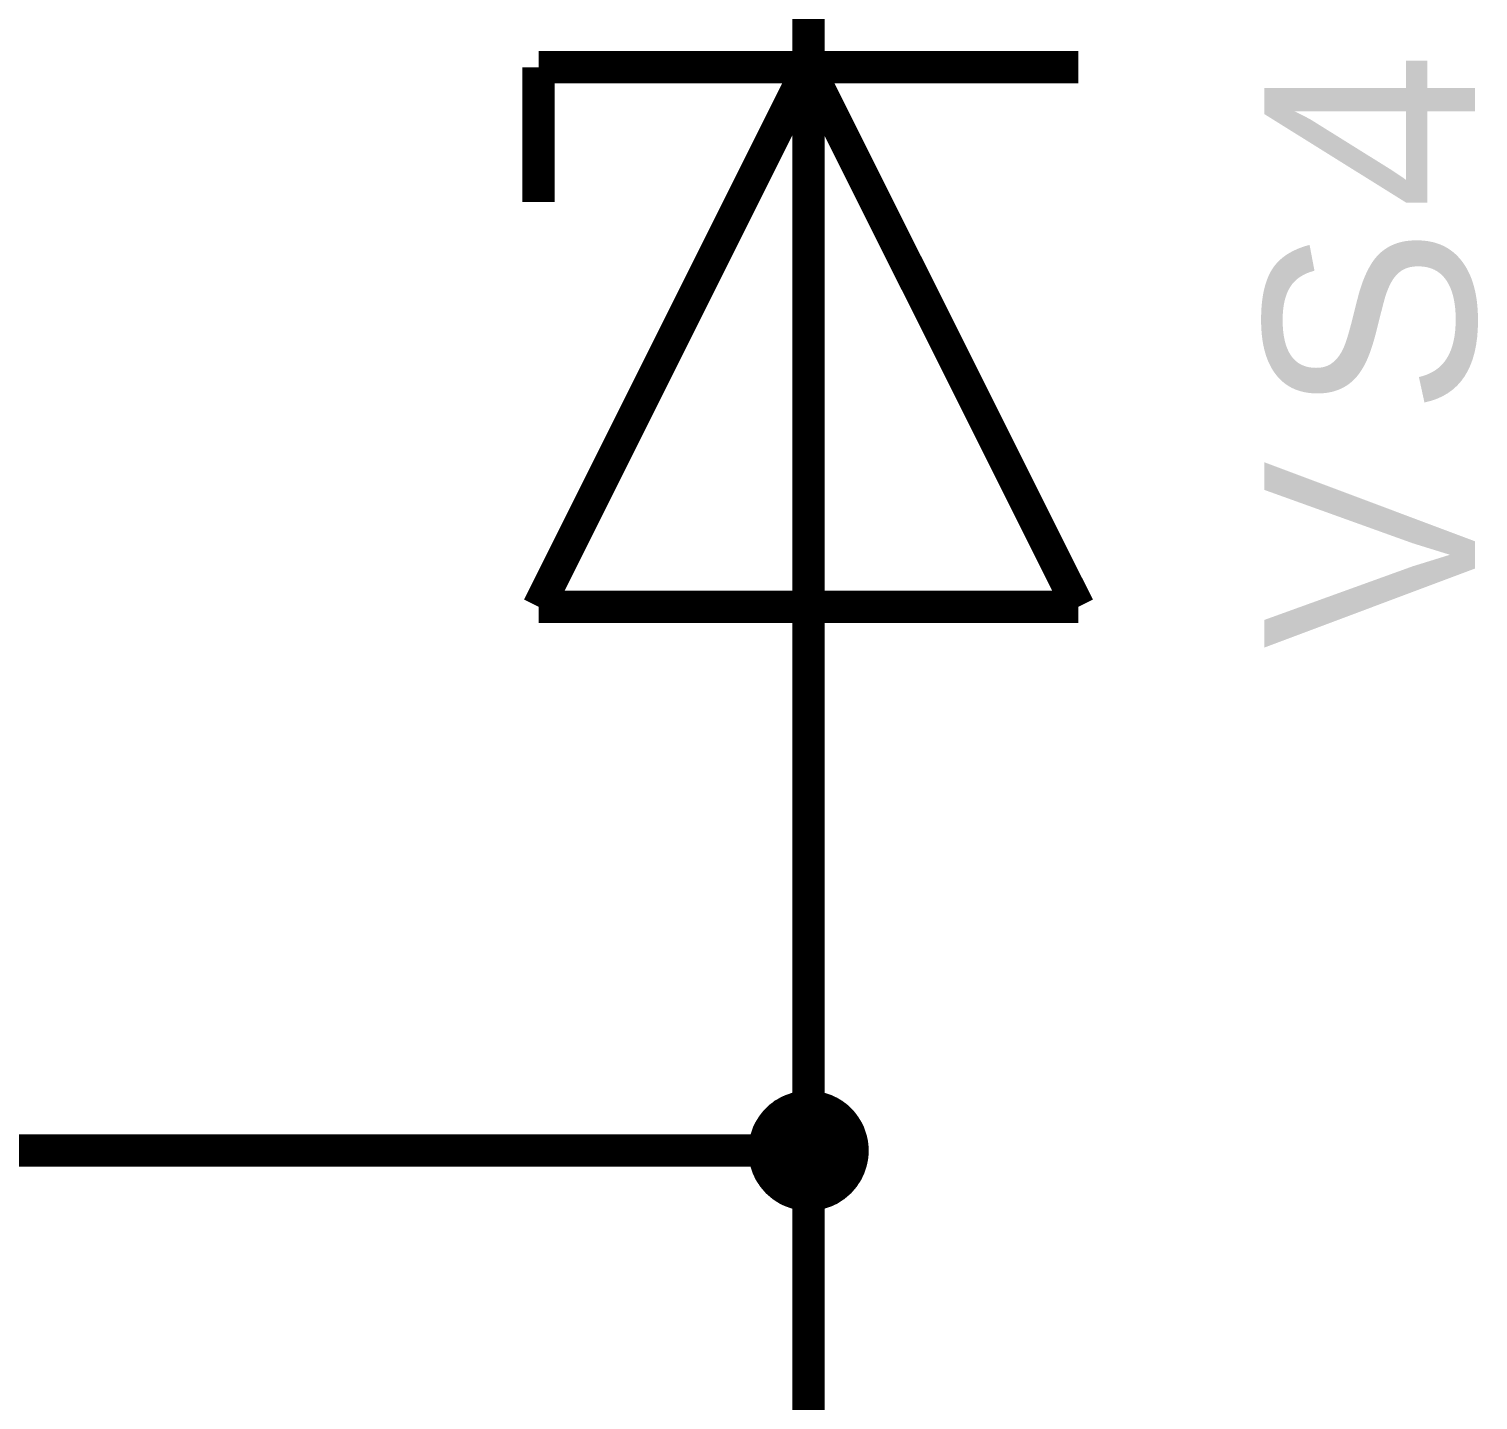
# Model space of a CAD drawing. Header units: millimetres. Extents: x 0 to 20.9, y 0 to 9.5.
# Drawn here: x 2.116 to 2.644, y 6.915 to 7.415 of the extents above; entities that cross this region are included whole.
import ezdxf

# ---------------------------------------------------------------- set-up
doc = ezdxf.new("R2010")
doc.units = ezdxf.units.MM
doc.header["$MEASUREMENT"] = 0
doc.layers.add('Sheet', color=255, linetype='Continuous')

msp = doc.modelspace()

# ---------------------------------------------------------------- linework, layer by layer
at = {"layer": 'Sheet'}
for points, const_width in [([(2.40005, 7.40151), (2.40005, 7.49998)], 0.0118), ([(2.49852, 7.40151), (2.30168, 7.40151)], 0.0118), ([(2.30168, 7.20467), (2.40005, 7.40151)], 0.0118), ([(2.30168, 7.40151), (2.30168, 7.35233)], 0.0118), ([(2.40005, 7.20467), (2.40005, 7.40151)], 0.0118), ([(2.40005, 7.40151), (2.49852, 7.20467)], 0.0118), ([(2.49852, 7.20467), (2.30168, 7.20467)], 0.0118), ([(2.40005, 7.20467), (2.40005, 7.1062)], 0.0118), ([(2.40005, 7.00627), (2.40005, 7.1062)], 0.0118), ([(2.3801, 7.00627), (2.3801, 7.00732), (2.38021, 7.00836), (2.38031, 7.0093), (2.38052, 7.01034), (2.38073, 7.01128), (2.38104, 7.01222), (2.38136, 7.01316), (2.38167, 7.0141), (2.38209, 7.01494), (2.38251, 7.01577), (2.38303, 7.01661), (2.38355, 7.01744), (2.38407, 7.01818), (2.3847, 7.01901), (2.38533, 7.01974), (2.38595, 7.02037), (2.38668, 7.0211), (2.38741, 7.02173), (2.38814, 7.02225), (2.38888, 7.02287), (2.38971, 7.02329), (2.39055, 7.02381), (2.39138, 7.02423), (2.39232, 7.02465), (2.39326, 7.02496), (2.3941, 7.02528), (2.39504, 7.02559), (2.39608, 7.0258), (2.39702, 7.02601), (2.39807, 7.02611), (2.399, 7.02622), (2.40005, 7.02622)], 0.0039), ([(2.3801, 7.00627), (2.3801, 7.00732), (2.38021, 7.00836), (2.38031, 7.0093), (2.38052, 7.01034), (2.38073, 7.01128), (2.38104, 7.01222), (2.38136, 7.01316), (2.38167, 7.0141), (2.38209, 7.01494), (2.38251, 7.01577), (2.38303, 7.01661), (2.38355, 7.01744), (2.38407, 7.01818), (2.3847, 7.01901), (2.38533, 7.01974), (2.38595, 7.02037), (2.38668, 7.0211), (2.38741, 7.02173), (2.38814, 7.02225), (2.38888, 7.02287), (2.38971, 7.02329), (2.39055, 7.02381), (2.39138, 7.02423), (2.39232, 7.02465), (2.39326, 7.02496), (2.3941, 7.02528), (2.39504, 7.02559), (2.39608, 7.0258), (2.39702, 7.02601), (2.39807, 7.02611), (2.399, 7.02622), (2.40005, 7.02622)], 0.0039), ([(2.3801, 7.00627), (2.3801, 7.00732), (2.38021, 7.00836), (2.38031, 7.0093), (2.38052, 7.01034), (2.38073, 7.01128), (2.38104, 7.01222), (2.38136, 7.01316), (2.38167, 7.0141), (2.38209, 7.01494), (2.38251, 7.01577), (2.38303, 7.01661), (2.38355, 7.01744), (2.38407, 7.01818), (2.3847, 7.01901), (2.38533, 7.01974), (2.38595, 7.02037), (2.38668, 7.0211), (2.38741, 7.02173), (2.38814, 7.02225), (2.38888, 7.02287), (2.38971, 7.02329), (2.39055, 7.02381), (2.39138, 7.02423), (2.39232, 7.02465), (2.39326, 7.02496), (2.3941, 7.02528), (2.39504, 7.02559), (2.39608, 7.0258), (2.39702, 7.02601), (2.39807, 7.02611), (2.399, 7.02622), (2.40005, 7.02622)], 0.0039), ([(2.3801, 7.00627), (2.3801, 7.00732), (2.38021, 7.00836), (2.38031, 7.0093), (2.38052, 7.01034), (2.38073, 7.01128), (2.38104, 7.01222), (2.38136, 7.01316), (2.38167, 7.0141), (2.38209, 7.01494), (2.38251, 7.01577), (2.38303, 7.01661), (2.38355, 7.01744), (2.38407, 7.01818), (2.3847, 7.01901), (2.38533, 7.01974), (2.38595, 7.02037), (2.38668, 7.0211), (2.38741, 7.02173), (2.38814, 7.02225), (2.38888, 7.02287), (2.38971, 7.02329), (2.39055, 7.02381), (2.39138, 7.02423), (2.39232, 7.02465), (2.39326, 7.02496), (2.3941, 7.02528), (2.39504, 7.02559), (2.39608, 7.0258), (2.39702, 7.02601), (2.39807, 7.02611), (2.399, 7.02622), (2.40005, 7.02622)], 0.0039), ([(2.3801, 7.00627), (2.3801, 7.00732), (2.38021, 7.00836), (2.38031, 7.0093), (2.38052, 7.01034), (2.38073, 7.01128), (2.38104, 7.01222), (2.38136, 7.01316), (2.38167, 7.0141), (2.38209, 7.01494), (2.38251, 7.01577), (2.38303, 7.01661), (2.38355, 7.01744), (2.38407, 7.01818), (2.3847, 7.01901), (2.38533, 7.01974), (2.38595, 7.02037), (2.38668, 7.0211), (2.38741, 7.02173), (2.38814, 7.02225), (2.38888, 7.02287), (2.38971, 7.02329), (2.39055, 7.02381), (2.39138, 7.02423), (2.39232, 7.02465), (2.39326, 7.02496), (2.3941, 7.02528), (2.39504, 7.02559), (2.39608, 7.0258), (2.39702, 7.02601), (2.39807, 7.02611), (2.399, 7.02622), (2.40005, 7.02622)], 0.0039), ([(2.3801, 7.00627), (2.3801, 7.00732), (2.38021, 7.00836), (2.38031, 7.0093), (2.38052, 7.01034), (2.38073, 7.01128), (2.38104, 7.01222), (2.38136, 7.01316), (2.38167, 7.0141), (2.38209, 7.01494), (2.38251, 7.01577), (2.38303, 7.01661), (2.38355, 7.01744), (2.38407, 7.01818), (2.3847, 7.01901), (2.38533, 7.01974), (2.38595, 7.02037), (2.38668, 7.0211), (2.38741, 7.02173), (2.38814, 7.02225), (2.38888, 7.02287), (2.38971, 7.02329), (2.39055, 7.02381), (2.39138, 7.02423), (2.39232, 7.02465), (2.39326, 7.02496), (2.3941, 7.02528), (2.39504, 7.02559), (2.39608, 7.0258), (2.39702, 7.02601), (2.39807, 7.02611), (2.399, 7.02622), (2.40005, 7.02622)], 0.0039), ([(2.3801, 7.00627), (2.3801, 7.00732), (2.38021, 7.00836), (2.38031, 7.0093), (2.38052, 7.01034), (2.38073, 7.01128), (2.38104, 7.01222), (2.38136, 7.01316), (2.38167, 7.0141), (2.38209, 7.01494), (2.38251, 7.01577), (2.38303, 7.01661), (2.38355, 7.01744), (2.38407, 7.01818), (2.3847, 7.01901), (2.38533, 7.01974), (2.38595, 7.02037), (2.38668, 7.0211), (2.38741, 7.02173), (2.38814, 7.02225), (2.38888, 7.02287), (2.38971, 7.02329), (2.39055, 7.02381), (2.39138, 7.02423), (2.39232, 7.02465), (2.39326, 7.02496), (2.3941, 7.02528), (2.39504, 7.02559), (2.39608, 7.0258), (2.39702, 7.02601), (2.39807, 7.02611), (2.399, 7.02622), (2.40005, 7.02622)], 0.0039), ([(2.3801, 7.00627), (2.3801, 7.00732), (2.38021, 7.00836), (2.38031, 7.0093), (2.38052, 7.01034), (2.38073, 7.01128), (2.38104, 7.01222), (2.38136, 7.01316), (2.38167, 7.0141), (2.38209, 7.01494), (2.38251, 7.01577), (2.38303, 7.01661), (2.38355, 7.01744), (2.38407, 7.01818), (2.3847, 7.01901), (2.38533, 7.01974), (2.38595, 7.02037), (2.38668, 7.0211), (2.38741, 7.02173), (2.38814, 7.02225), (2.38888, 7.02287), (2.38971, 7.02329), (2.39055, 7.02381), (2.39138, 7.02423), (2.39232, 7.02465), (2.39326, 7.02496), (2.3941, 7.02528), (2.39504, 7.02559), (2.39608, 7.0258), (2.39702, 7.02601), (2.39807, 7.02611), (2.399, 7.02622), (2.40005, 7.02622)], 0.0039), ([(2.40005, 7.02622), (2.40005, 7.02622)], 0.0039), ([(2.40005, 7.02622), (2.40109, 7.02622), (2.40214, 7.02611), (2.40308, 7.02601), (2.40412, 7.0258), (2.40506, 7.02559), (2.406, 7.02528), (2.40694, 7.02496), (2.40788, 7.02465), (2.40872, 7.02423), (2.40966, 7.02381), (2.41049, 7.02329), (2.41122, 7.02287), (2.41206, 7.02225), (2.41279, 7.02173), (2.41352, 7.0211), (2.41425, 7.02037), (2.41488, 7.01974), (2.4155, 7.01901), (2.41613, 7.01818), (2.41665, 7.01744), (2.41717, 7.01661), (2.4177, 7.01577), (2.41811, 7.01494), (2.41853, 7.0141), (2.41885, 7.01316), (2.41916, 7.01222), (2.41947, 7.01128), (2.41968, 7.01034), (2.41989, 7.0093), (2.41999, 7.00836), (2.4201, 7.00732), (2.4201, 7.00627)], 0.0039), ([(2.40005, 7.02622), (2.40005, 7.02622)], 0.0039), ([(2.40005, 7.02622), (2.40109, 7.02622), (2.40214, 7.02611), (2.40308, 7.02601), (2.40412, 7.0258), (2.40506, 7.02559), (2.406, 7.02528), (2.40694, 7.02496), (2.40788, 7.02465), (2.40872, 7.02423), (2.40966, 7.02381), (2.41049, 7.02329), (2.41122, 7.02287), (2.41206, 7.02225), (2.41279, 7.02173), (2.41352, 7.0211), (2.41425, 7.02037), (2.41488, 7.01974), (2.4155, 7.01901), (2.41613, 7.01818), (2.41665, 7.01744), (2.41717, 7.01661), (2.4177, 7.01577), (2.41811, 7.01494), (2.41853, 7.0141), (2.41885, 7.01316), (2.41916, 7.01222), (2.41947, 7.01128), (2.41968, 7.01034), (2.41989, 7.0093), (2.41999, 7.00836), (2.4201, 7.00732), (2.4201, 7.00627)], 0.0039), ([(2.40005, 7.02622), (2.40005, 7.02622)], 0.0039), ([(2.40005, 7.02622), (2.40109, 7.02622), (2.40214, 7.02611), (2.40308, 7.02601), (2.40412, 7.0258), (2.40506, 7.02559), (2.406, 7.02528), (2.40694, 7.02496), (2.40788, 7.02465), (2.40872, 7.02423), (2.40966, 7.02381), (2.41049, 7.02329), (2.41122, 7.02287), (2.41206, 7.02225), (2.41279, 7.02173), (2.41352, 7.0211), (2.41425, 7.02037), (2.41488, 7.01974), (2.4155, 7.01901), (2.41613, 7.01818), (2.41665, 7.01744), (2.41717, 7.01661), (2.4177, 7.01577), (2.41811, 7.01494), (2.41853, 7.0141), (2.41885, 7.01316), (2.41916, 7.01222), (2.41947, 7.01128), (2.41968, 7.01034), (2.41989, 7.0093), (2.41999, 7.00836), (2.4201, 7.00732), (2.4201, 7.00627)], 0.0039), ([(2.40005, 7.02622), (2.40005, 7.02622)], 0.0039), ([(2.40005, 7.02622), (2.40109, 7.02622), (2.40214, 7.02611), (2.40308, 7.02601), (2.40412, 7.0258), (2.40506, 7.02559), (2.406, 7.02528), (2.40694, 7.02496), (2.40788, 7.02465), (2.40872, 7.02423), (2.40966, 7.02381), (2.41049, 7.02329), (2.41122, 7.02287), (2.41206, 7.02225), (2.41279, 7.02173), (2.41352, 7.0211), (2.41425, 7.02037), (2.41488, 7.01974), (2.4155, 7.01901), (2.41613, 7.01818), (2.41665, 7.01744), (2.41717, 7.01661), (2.4177, 7.01577), (2.41811, 7.01494), (2.41853, 7.0141), (2.41885, 7.01316), (2.41916, 7.01222), (2.41947, 7.01128), (2.41968, 7.01034), (2.41989, 7.0093), (2.41999, 7.00836), (2.4201, 7.00732), (2.4201, 7.00627)], 0.0039), ([(2.40005, 7.02622), (2.40005, 7.02622)], 0.0039), ([(2.40005, 7.02622), (2.40109, 7.02622), (2.40214, 7.02611), (2.40308, 7.02601), (2.40412, 7.0258), (2.40506, 7.02559), (2.406, 7.02528), (2.40694, 7.02496), (2.40788, 7.02465), (2.40872, 7.02423), (2.40966, 7.02381), (2.41049, 7.02329), (2.41122, 7.02287), (2.41206, 7.02225), (2.41279, 7.02173), (2.41352, 7.0211), (2.41425, 7.02037), (2.41488, 7.01974), (2.4155, 7.01901), (2.41613, 7.01818), (2.41665, 7.01744), (2.41717, 7.01661), (2.4177, 7.01577), (2.41811, 7.01494), (2.41853, 7.0141), (2.41885, 7.01316), (2.41916, 7.01222), (2.41947, 7.01128), (2.41968, 7.01034), (2.41989, 7.0093), (2.41999, 7.00836), (2.4201, 7.00732), (2.4201, 7.00627)], 0.0039), ([(2.40005, 7.02622), (2.40005, 7.02622)], 0.0039), ([(2.40005, 7.02622), (2.40109, 7.02622), (2.40214, 7.02611), (2.40308, 7.02601), (2.40412, 7.0258), (2.40506, 7.02559), (2.406, 7.02528), (2.40694, 7.02496), (2.40788, 7.02465), (2.40872, 7.02423), (2.40966, 7.02381), (2.41049, 7.02329), (2.41122, 7.02287), (2.41206, 7.02225), (2.41279, 7.02173), (2.41352, 7.0211), (2.41425, 7.02037), (2.41488, 7.01974), (2.4155, 7.01901), (2.41613, 7.01818), (2.41665, 7.01744), (2.41717, 7.01661), (2.4177, 7.01577), (2.41811, 7.01494), (2.41853, 7.0141), (2.41885, 7.01316), (2.41916, 7.01222), (2.41947, 7.01128), (2.41968, 7.01034), (2.41989, 7.0093), (2.41999, 7.00836), (2.4201, 7.00732), (2.4201, 7.00627)], 0.0039), ([(2.40005, 7.02622), (2.40005, 7.02622)], 0.0039), ([(2.40005, 7.02622), (2.40109, 7.02622), (2.40214, 7.02611), (2.40308, 7.02601), (2.40412, 7.0258), (2.40506, 7.02559), (2.406, 7.02528), (2.40694, 7.02496), (2.40788, 7.02465), (2.40872, 7.02423), (2.40966, 7.02381), (2.41049, 7.02329), (2.41122, 7.02287), (2.41206, 7.02225), (2.41279, 7.02173), (2.41352, 7.0211), (2.41425, 7.02037), (2.41488, 7.01974), (2.4155, 7.01901), (2.41613, 7.01818), (2.41665, 7.01744), (2.41717, 7.01661), (2.4177, 7.01577), (2.41811, 7.01494), (2.41853, 7.0141), (2.41885, 7.01316), (2.41916, 7.01222), (2.41947, 7.01128), (2.41968, 7.01034), (2.41989, 7.0093), (2.41999, 7.00836), (2.4201, 7.00732), (2.4201, 7.00627)], 0.0039), ([(2.40005, 7.02622), (2.40005, 7.02622)], 0.0039), ([(2.40005, 7.02622), (2.40109, 7.02622), (2.40214, 7.02611), (2.40308, 7.02601), (2.40412, 7.0258), (2.40506, 7.02559), (2.406, 7.02528), (2.40694, 7.02496), (2.40788, 7.02465), (2.40872, 7.02423), (2.40966, 7.02381), (2.41049, 7.02329), (2.41122, 7.02287), (2.41206, 7.02225), (2.41279, 7.02173), (2.41352, 7.0211), (2.41425, 7.02037), (2.41488, 7.01974), (2.4155, 7.01901), (2.41613, 7.01818), (2.41665, 7.01744), (2.41717, 7.01661), (2.4177, 7.01577), (2.41811, 7.01494), (2.41853, 7.0141), (2.41885, 7.01316), (2.41916, 7.01222), (2.41947, 7.01128), (2.41968, 7.01034), (2.41989, 7.0093), (2.41999, 7.00836), (2.4201, 7.00732), (2.4201, 7.00627)], 0.0039), ([(2.40005, 6.89997), (2.40005, 7.00627), (2.00011, 7.00627), (2.00011, 6.89997)], 0.0118), ([(2.40005, 6.98622), (2.399, 6.98622), (2.39807, 6.98633), (2.39702, 6.98643), (2.39608, 6.98664), (2.39504, 6.98685), (2.3941, 6.98716), (2.39326, 6.98747), (2.39232, 6.98779), (2.39138, 6.98821), (2.39055, 6.98862), (2.38971, 6.98915), (2.38888, 6.98967), (2.38814, 6.99019), (2.38741, 6.99082), (2.38668, 6.99144), (2.38595, 6.99207), (2.38533, 6.9928), (2.3847, 6.99353), (2.38407, 6.99426), (2.38355, 6.9951), (2.38303, 6.99583), (2.38251, 6.99666), (2.38209, 6.9976), (2.38167, 6.99844), (2.38136, 6.99938), (2.38104, 7.00032), (2.38073, 7.00126), (2.38052, 7.0022), (2.38031, 7.00324), (2.38021, 7.00418), (2.3801, 7.00523), (2.3801, 7.00627)], 0.0039), ([(2.3801, 7.00627), (2.3801, 7.00627)], 0.0039), ([(2.40005, 6.98622), (2.399, 6.98622), (2.39807, 6.98633), (2.39702, 6.98643), (2.39608, 6.98664), (2.39504, 6.98685), (2.3941, 6.98716), (2.39326, 6.98747), (2.39232, 6.98779), (2.39138, 6.98821), (2.39055, 6.98862), (2.38971, 6.98915), (2.38888, 6.98967), (2.38814, 6.99019), (2.38741, 6.99082), (2.38668, 6.99144), (2.38595, 6.99207), (2.38533, 6.9928), (2.3847, 6.99353), (2.38407, 6.99426), (2.38355, 6.9951), (2.38303, 6.99583), (2.38251, 6.99666), (2.38209, 6.9976), (2.38167, 6.99844), (2.38136, 6.99938), (2.38104, 7.00032), (2.38073, 7.00126), (2.38052, 7.0022), (2.38031, 7.00324), (2.38021, 7.00418), (2.3801, 7.00523), (2.3801, 7.00627)], 0.0039), ([(2.3801, 7.00627), (2.3801, 7.00627)], 0.0039), ([(2.40005, 6.98622), (2.399, 6.98622), (2.39807, 6.98633), (2.39702, 6.98643), (2.39608, 6.98664), (2.39504, 6.98685), (2.3941, 6.98716), (2.39326, 6.98747), (2.39232, 6.98779), (2.39138, 6.98821), (2.39055, 6.98862), (2.38971, 6.98915), (2.38888, 6.98967), (2.38814, 6.99019), (2.38741, 6.99082), (2.38668, 6.99144), (2.38595, 6.99207), (2.38533, 6.9928), (2.3847, 6.99353), (2.38407, 6.99426), (2.38355, 6.9951), (2.38303, 6.99583), (2.38251, 6.99666), (2.38209, 6.9976), (2.38167, 6.99844), (2.38136, 6.99938), (2.38104, 7.00032), (2.38073, 7.00126), (2.38052, 7.0022), (2.38031, 7.00324), (2.38021, 7.00418), (2.3801, 7.00523), (2.3801, 7.00627)], 0.0039), ([(2.3801, 7.00627), (2.3801, 7.00627)], 0.0039), ([(2.40005, 6.98622), (2.399, 6.98622), (2.39807, 6.98633), (2.39702, 6.98643), (2.39608, 6.98664), (2.39504, 6.98685), (2.3941, 6.98716), (2.39326, 6.98747), (2.39232, 6.98779), (2.39138, 6.98821), (2.39055, 6.98862), (2.38971, 6.98915), (2.38888, 6.98967), (2.38814, 6.99019), (2.38741, 6.99082), (2.38668, 6.99144), (2.38595, 6.99207), (2.38533, 6.9928), (2.3847, 6.99353), (2.38407, 6.99426), (2.38355, 6.9951), (2.38303, 6.99583), (2.38251, 6.99666), (2.38209, 6.9976), (2.38167, 6.99844), (2.38136, 6.99938), (2.38104, 7.00032), (2.38073, 7.00126), (2.38052, 7.0022), (2.38031, 7.00324), (2.38021, 7.00418), (2.3801, 7.00523), (2.3801, 7.00627)], 0.0039), ([(2.3801, 7.00627), (2.3801, 7.00627)], 0.0039), ([(2.40005, 6.98622), (2.399, 6.98622), (2.39807, 6.98633), (2.39702, 6.98643), (2.39608, 6.98664), (2.39504, 6.98685), (2.3941, 6.98716), (2.39326, 6.98747), (2.39232, 6.98779), (2.39138, 6.98821), (2.39055, 6.98862), (2.38971, 6.98915), (2.38888, 6.98967), (2.38814, 6.99019), (2.38741, 6.99082), (2.38668, 6.99144), (2.38595, 6.99207), (2.38533, 6.9928), (2.3847, 6.99353), (2.38407, 6.99426), (2.38355, 6.9951), (2.38303, 6.99583), (2.38251, 6.99666), (2.38209, 6.9976), (2.38167, 6.99844), (2.38136, 6.99938), (2.38104, 7.00032), (2.38073, 7.00126), (2.38052, 7.0022), (2.38031, 7.00324), (2.38021, 7.00418), (2.3801, 7.00523), (2.3801, 7.00627)], 0.0039), ([(2.3801, 7.00627), (2.3801, 7.00627)], 0.0039), ([(2.40005, 6.98622), (2.399, 6.98622), (2.39807, 6.98633), (2.39702, 6.98643), (2.39608, 6.98664), (2.39504, 6.98685), (2.3941, 6.98716), (2.39326, 6.98747), (2.39232, 6.98779), (2.39138, 6.98821), (2.39055, 6.98862), (2.38971, 6.98915), (2.38888, 6.98967), (2.38814, 6.99019), (2.38741, 6.99082), (2.38668, 6.99144), (2.38595, 6.99207), (2.38533, 6.9928), (2.3847, 6.99353), (2.38407, 6.99426), (2.38355, 6.9951), (2.38303, 6.99583), (2.38251, 6.99666), (2.38209, 6.9976), (2.38167, 6.99844), (2.38136, 6.99938), (2.38104, 7.00032), (2.38073, 7.00126), (2.38052, 7.0022), (2.38031, 7.00324), (2.38021, 7.00418), (2.3801, 7.00523), (2.3801, 7.00627)], 0.0039), ([(2.3801, 7.00627), (2.3801, 7.00627)], 0.0039), ([(2.40005, 6.98622), (2.399, 6.98622), (2.39807, 6.98633), (2.39702, 6.98643), (2.39608, 6.98664), (2.39504, 6.98685), (2.3941, 6.98716), (2.39326, 6.98747), (2.39232, 6.98779), (2.39138, 6.98821), (2.39055, 6.98862), (2.38971, 6.98915), (2.38888, 6.98967), (2.38814, 6.99019), (2.38741, 6.99082), (2.38668, 6.99144), (2.38595, 6.99207), (2.38533, 6.9928), (2.3847, 6.99353), (2.38407, 6.99426), (2.38355, 6.9951), (2.38303, 6.99583), (2.38251, 6.99666), (2.38209, 6.9976), (2.38167, 6.99844), (2.38136, 6.99938), (2.38104, 7.00032), (2.38073, 7.00126), (2.38052, 7.0022), (2.38031, 7.00324), (2.38021, 7.00418), (2.3801, 7.00523), (2.3801, 7.00627)], 0.0039), ([(2.3801, 7.00627), (2.3801, 7.00627)], 0.0039), ([(2.40005, 6.98622), (2.399, 6.98622), (2.39807, 6.98633), (2.39702, 6.98643), (2.39608, 6.98664), (2.39504, 6.98685), (2.3941, 6.98716), (2.39326, 6.98747), (2.39232, 6.98779), (2.39138, 6.98821), (2.39055, 6.98862), (2.38971, 6.98915), (2.38888, 6.98967), (2.38814, 6.99019), (2.38741, 6.99082), (2.38668, 6.99144), (2.38595, 6.99207), (2.38533, 6.9928), (2.3847, 6.99353), (2.38407, 6.99426), (2.38355, 6.9951), (2.38303, 6.99583), (2.38251, 6.99666), (2.38209, 6.9976), (2.38167, 6.99844), (2.38136, 6.99938), (2.38104, 7.00032), (2.38073, 7.00126), (2.38052, 7.0022), (2.38031, 7.00324), (2.38021, 7.00418), (2.3801, 7.00523), (2.3801, 7.00627)], 0.0039), ([(2.3801, 7.00627), (2.3801, 7.00627)], 0.0039), ([(2.4201, 7.00627), (2.4201, 7.00523), (2.41999, 7.00418), (2.41989, 7.00324), (2.41968, 7.0022), (2.41947, 7.00126), (2.41916, 7.00032), (2.41885, 6.99938), (2.41853, 6.99844), (2.41811, 6.9976), (2.4177, 6.99666), (2.41717, 6.99583), (2.41665, 6.9951), (2.41613, 6.99426), (2.4155, 6.99353), (2.41488, 6.9928), (2.41425, 6.99207), (2.41352, 6.99144), (2.41279, 6.99082), (2.41206, 6.99019), (2.41122, 6.98967), (2.41049, 6.98915), (2.40966, 6.98862), (2.40872, 6.98821), (2.40788, 6.98779), (2.40694, 6.98747), (2.406, 6.98716), (2.40506, 6.98685), (2.40412, 6.98664), (2.40308, 6.98643), (2.40214, 6.98633), (2.40109, 6.98622), (2.40005, 6.98622)], 0.0039), ([(2.4201, 7.00627), (2.4201, 7.00523), (2.41999, 7.00418), (2.41989, 7.00324), (2.41968, 7.0022), (2.41947, 7.00126), (2.41916, 7.00032), (2.41885, 6.99938), (2.41853, 6.99844), (2.41811, 6.9976), (2.4177, 6.99666), (2.41717, 6.99583), (2.41665, 6.9951), (2.41613, 6.99426), (2.4155, 6.99353), (2.41488, 6.9928), (2.41425, 6.99207), (2.41352, 6.99144), (2.41279, 6.99082), (2.41206, 6.99019), (2.41122, 6.98967), (2.41049, 6.98915), (2.40966, 6.98862), (2.40872, 6.98821), (2.40788, 6.98779), (2.40694, 6.98747), (2.406, 6.98716), (2.40506, 6.98685), (2.40412, 6.98664), (2.40308, 6.98643), (2.40214, 6.98633), (2.40109, 6.98622), (2.40005, 6.98622)], 0.0039), ([(2.4201, 7.00627), (2.4201, 7.00523), (2.41999, 7.00418), (2.41989, 7.00324), (2.41968, 7.0022), (2.41947, 7.00126), (2.41916, 7.00032), (2.41885, 6.99938), (2.41853, 6.99844), (2.41811, 6.9976), (2.4177, 6.99666), (2.41717, 6.99583), (2.41665, 6.9951), (2.41613, 6.99426), (2.4155, 6.99353), (2.41488, 6.9928), (2.41425, 6.99207), (2.41352, 6.99144), (2.41279, 6.99082), (2.41206, 6.99019), (2.41122, 6.98967), (2.41049, 6.98915), (2.40966, 6.98862), (2.40872, 6.98821), (2.40788, 6.98779), (2.40694, 6.98747), (2.406, 6.98716), (2.40506, 6.98685), (2.40412, 6.98664), (2.40308, 6.98643), (2.40214, 6.98633), (2.40109, 6.98622), (2.40005, 6.98622)], 0.0039), ([(2.4201, 7.00627), (2.4201, 7.00523), (2.41999, 7.00418), (2.41989, 7.00324), (2.41968, 7.0022), (2.41947, 7.00126), (2.41916, 7.00032), (2.41885, 6.99938), (2.41853, 6.99844), (2.41811, 6.9976), (2.4177, 6.99666), (2.41717, 6.99583), (2.41665, 6.9951), (2.41613, 6.99426), (2.4155, 6.99353), (2.41488, 6.9928), (2.41425, 6.99207), (2.41352, 6.99144), (2.41279, 6.99082), (2.41206, 6.99019), (2.41122, 6.98967), (2.41049, 6.98915), (2.40966, 6.98862), (2.40872, 6.98821), (2.40788, 6.98779), (2.40694, 6.98747), (2.406, 6.98716), (2.40506, 6.98685), (2.40412, 6.98664), (2.40308, 6.98643), (2.40214, 6.98633), (2.40109, 6.98622), (2.40005, 6.98622)], 0.0039), ([(2.4201, 7.00627), (2.4201, 7.00523), (2.41999, 7.00418), (2.41989, 7.00324), (2.41968, 7.0022), (2.41947, 7.00126), (2.41916, 7.00032), (2.41885, 6.99938), (2.41853, 6.99844), (2.41811, 6.9976), (2.4177, 6.99666), (2.41717, 6.99583), (2.41665, 6.9951), (2.41613, 6.99426), (2.4155, 6.99353), (2.41488, 6.9928), (2.41425, 6.99207), (2.41352, 6.99144), (2.41279, 6.99082), (2.41206, 6.99019), (2.41122, 6.98967), (2.41049, 6.98915), (2.40966, 6.98862), (2.40872, 6.98821), (2.40788, 6.98779), (2.40694, 6.98747), (2.406, 6.98716), (2.40506, 6.98685), (2.40412, 6.98664), (2.40308, 6.98643), (2.40214, 6.98633), (2.40109, 6.98622), (2.40005, 6.98622)], 0.0039), ([(2.4201, 7.00627), (2.4201, 7.00523), (2.41999, 7.00418), (2.41989, 7.00324), (2.41968, 7.0022), (2.41947, 7.00126), (2.41916, 7.00032), (2.41885, 6.99938), (2.41853, 6.99844), (2.41811, 6.9976), (2.4177, 6.99666), (2.41717, 6.99583), (2.41665, 6.9951), (2.41613, 6.99426), (2.4155, 6.99353), (2.41488, 6.9928), (2.41425, 6.99207), (2.41352, 6.99144), (2.41279, 6.99082), (2.41206, 6.99019), (2.41122, 6.98967), (2.41049, 6.98915), (2.40966, 6.98862), (2.40872, 6.98821), (2.40788, 6.98779), (2.40694, 6.98747), (2.406, 6.98716), (2.40506, 6.98685), (2.40412, 6.98664), (2.40308, 6.98643), (2.40214, 6.98633), (2.40109, 6.98622), (2.40005, 6.98622)], 0.0039), ([(2.4201, 7.00627), (2.4201, 7.00523), (2.41999, 7.00418), (2.41989, 7.00324), (2.41968, 7.0022), (2.41947, 7.00126), (2.41916, 7.00032), (2.41885, 6.99938), (2.41853, 6.99844), (2.41811, 6.9976), (2.4177, 6.99666), (2.41717, 6.99583), (2.41665, 6.9951), (2.41613, 6.99426), (2.4155, 6.99353), (2.41488, 6.9928), (2.41425, 6.99207), (2.41352, 6.99144), (2.41279, 6.99082), (2.41206, 6.99019), (2.41122, 6.98967), (2.41049, 6.98915), (2.40966, 6.98862), (2.40872, 6.98821), (2.40788, 6.98779), (2.40694, 6.98747), (2.406, 6.98716), (2.40506, 6.98685), (2.40412, 6.98664), (2.40308, 6.98643), (2.40214, 6.98633), (2.40109, 6.98622), (2.40005, 6.98622)], 0.0039), ([(2.4201, 7.00627), (2.4201, 7.00523), (2.41999, 7.00418), (2.41989, 7.00324), (2.41968, 7.0022), (2.41947, 7.00126), (2.41916, 7.00032), (2.41885, 6.99938), (2.41853, 6.99844), (2.41811, 6.9976), (2.4177, 6.99666), (2.41717, 6.99583), (2.41665, 6.9951), (2.41613, 6.99426), (2.4155, 6.99353), (2.41488, 6.9928), (2.41425, 6.99207), (2.41352, 6.99144), (2.41279, 6.99082), (2.41206, 6.99019), (2.41122, 6.98967), (2.41049, 6.98915), (2.40966, 6.98862), (2.40872, 6.98821), (2.40788, 6.98779), (2.40694, 6.98747), (2.406, 6.98716), (2.40506, 6.98685), (2.40412, 6.98664), (2.40308, 6.98643), (2.40214, 6.98633), (2.40109, 6.98622), (2.40005, 6.98622)], 0.0039), ([(2.4201, 7.00627), (2.4201, 7.00627), (2.4201, 7.00627), (2.4201, 7.00627), (2.4201, 7.00627), (2.4201, 7.00627), (2.4201, 7.00627), (2.4201, 7.00627), (2.4201, 7.00627), (2.4201, 7.00627), (2.4201, 7.00627), (2.4201, 7.00627), (2.4201, 7.00627), (2.4201, 7.00627), (2.4201, 7.00627), (2.4201, 7.00627), (2.4201, 7.00627), (2.4201, 7.00627), (2.4201, 7.00627), (2.4201, 7.00627), (2.4201, 7.00627), (2.4201, 7.00627), (2.4201, 7.00627), (2.4201, 7.00627), (2.4201, 7.00627), (2.4201, 7.00627), (2.4201, 7.00627), (2.4201, 7.00627), (2.4201, 7.00627), (2.4201, 7.00627), (2.4201, 7.00627), (2.4201, 7.00627), (2.4201, 7.00627)], 0.0039), ([(2.4201, 7.00627), (2.4201, 7.00627)], 0.0039), ([(2.4201, 7.00627), (2.4201, 7.00627), (2.4201, 7.00627), (2.4201, 7.00627), (2.4201, 7.00627), (2.4201, 7.00627), (2.4201, 7.00627), (2.4201, 7.00627), (2.4201, 7.00627), (2.4201, 7.00627), (2.4201, 7.00627), (2.4201, 7.00627), (2.4201, 7.00627), (2.4201, 7.00627), (2.4201, 7.00627), (2.4201, 7.00627), (2.4201, 7.00627), (2.4201, 7.00627), (2.4201, 7.00627), (2.4201, 7.00627), (2.4201, 7.00627), (2.4201, 7.00627), (2.4201, 7.00627), (2.4201, 7.00627), (2.4201, 7.00627), (2.4201, 7.00627), (2.4201, 7.00627), (2.4201, 7.00627), (2.4201, 7.00627), (2.4201, 7.00627), (2.4201, 7.00627), (2.4201, 7.00627), (2.4201, 7.00627)], 0.0039), ([(2.4201, 7.00627), (2.4201, 7.00627)], 0.0039), ([(2.4201, 7.00627), (2.4201, 7.00627), (2.4201, 7.00627), (2.4201, 7.00627), (2.4201, 7.00627), (2.4201, 7.00627), (2.4201, 7.00627), (2.4201, 7.00627), (2.4201, 7.00627), (2.4201, 7.00627), (2.4201, 7.00627), (2.4201, 7.00627), (2.4201, 7.00627), (2.4201, 7.00627), (2.4201, 7.00627), (2.4201, 7.00627), (2.4201, 7.00627), (2.4201, 7.00627), (2.4201, 7.00627), (2.4201, 7.00627), (2.4201, 7.00627), (2.4201, 7.00627), (2.4201, 7.00627), (2.4201, 7.00627), (2.4201, 7.00627), (2.4201, 7.00627), (2.4201, 7.00627), (2.4201, 7.00627), (2.4201, 7.00627), (2.4201, 7.00627), (2.4201, 7.00627), (2.4201, 7.00627), (2.4201, 7.00627)], 0.0039), ([(2.4201, 7.00627), (2.4201, 7.00627)], 0.0039), ([(2.4201, 7.00627), (2.4201, 7.00627), (2.4201, 7.00627), (2.4201, 7.00627), (2.4201, 7.00627), (2.4201, 7.00627), (2.4201, 7.00627), (2.4201, 7.00627), (2.4201, 7.00627), (2.4201, 7.00627), (2.4201, 7.00627), (2.4201, 7.00627), (2.4201, 7.00627), (2.4201, 7.00627), (2.4201, 7.00627), (2.4201, 7.00627), (2.4201, 7.00627), (2.4201, 7.00627), (2.4201, 7.00627), (2.4201, 7.00627), (2.4201, 7.00627), (2.4201, 7.00627), (2.4201, 7.00627), (2.4201, 7.00627), (2.4201, 7.00627), (2.4201, 7.00627), (2.4201, 7.00627), (2.4201, 7.00627), (2.4201, 7.00627), (2.4201, 7.00627), (2.4201, 7.00627), (2.4201, 7.00627), (2.4201, 7.00627)], 0.0039), ([(2.4201, 7.00627), (2.4201, 7.00627)], 0.0039), ([(2.4201, 7.00627), (2.4201, 7.00627), (2.4201, 7.00627), (2.4201, 7.00627), (2.4201, 7.00627), (2.4201, 7.00627), (2.4201, 7.00627), (2.4201, 7.00627), (2.4201, 7.00627), (2.4201, 7.00627), (2.4201, 7.00627), (2.4201, 7.00627), (2.4201, 7.00627), (2.4201, 7.00627), (2.4201, 7.00627), (2.4201, 7.00627), (2.4201, 7.00627), (2.4201, 7.00627), (2.4201, 7.00627), (2.4201, 7.00627), (2.4201, 7.00627), (2.4201, 7.00627), (2.4201, 7.00627), (2.4201, 7.00627), (2.4201, 7.00627), (2.4201, 7.00627), (2.4201, 7.00627), (2.4201, 7.00627), (2.4201, 7.00627), (2.4201, 7.00627), (2.4201, 7.00627), (2.4201, 7.00627), (2.4201, 7.00627)], 0.0039), ([(2.4201, 7.00627), (2.4201, 7.00627)], 0.0039), ([(2.4201, 7.00627), (2.4201, 7.00627), (2.4201, 7.00627), (2.4201, 7.00627), (2.4201, 7.00627), (2.4201, 7.00627), (2.4201, 7.00627), (2.4201, 7.00627), (2.4201, 7.00627), (2.4201, 7.00627), (2.4201, 7.00627), (2.4201, 7.00627), (2.4201, 7.00627), (2.4201, 7.00627), (2.4201, 7.00627), (2.4201, 7.00627), (2.4201, 7.00627), (2.4201, 7.00627), (2.4201, 7.00627), (2.4201, 7.00627), (2.4201, 7.00627), (2.4201, 7.00627), (2.4201, 7.00627), (2.4201, 7.00627), (2.4201, 7.00627), (2.4201, 7.00627), (2.4201, 7.00627), (2.4201, 7.00627), (2.4201, 7.00627), (2.4201, 7.00627), (2.4201, 7.00627), (2.4201, 7.00627), (2.4201, 7.00627)], 0.0039), ([(2.4201, 7.00627), (2.4201, 7.00627)], 0.0039), ([(2.4201, 7.00627), (2.4201, 7.00627), (2.4201, 7.00627), (2.4201, 7.00627), (2.4201, 7.00627), (2.4201, 7.00627), (2.4201, 7.00627), (2.4201, 7.00627), (2.4201, 7.00627), (2.4201, 7.00627), (2.4201, 7.00627), (2.4201, 7.00627), (2.4201, 7.00627), (2.4201, 7.00627), (2.4201, 7.00627), (2.4201, 7.00627), (2.4201, 7.00627), (2.4201, 7.00627), (2.4201, 7.00627), (2.4201, 7.00627), (2.4201, 7.00627), (2.4201, 7.00627), (2.4201, 7.00627), (2.4201, 7.00627), (2.4201, 7.00627), (2.4201, 7.00627), (2.4201, 7.00627), (2.4201, 7.00627), (2.4201, 7.00627), (2.4201, 7.00627), (2.4201, 7.00627), (2.4201, 7.00627), (2.4201, 7.00627)], 0.0039), ([(2.4201, 7.00627), (2.4201, 7.00627)], 0.0039), ([(2.4201, 7.00627), (2.4201, 7.00627), (2.4201, 7.00627), (2.4201, 7.00627), (2.4201, 7.00627), (2.4201, 7.00627), (2.4201, 7.00627), (2.4201, 7.00627), (2.4201, 7.00627), (2.4201, 7.00627), (2.4201, 7.00627), (2.4201, 7.00627), (2.4201, 7.00627), (2.4201, 7.00627), (2.4201, 7.00627), (2.4201, 7.00627), (2.4201, 7.00627), (2.4201, 7.00627), (2.4201, 7.00627), (2.4201, 7.00627), (2.4201, 7.00627), (2.4201, 7.00627), (2.4201, 7.00627), (2.4201, 7.00627), (2.4201, 7.00627), (2.4201, 7.00627), (2.4201, 7.00627), (2.4201, 7.00627), (2.4201, 7.00627), (2.4201, 7.00627), (2.4201, 7.00627), (2.4201, 7.00627), (2.4201, 7.00627)], 0.0039), ([(2.4201, 7.00627), (2.4201, 7.00627)], 0.0039)]:
    msp.add_lwpolyline(points, dxfattribs=dict(at, const_width=const_width))
at = {"layer": 'Sheet', "const_width": 0.02}
msp.add_lwpolyline([(2.39, 7.0063, 1), (2.41, 7.0063, 1)], format="xyb", close=True, dxfattribs=at)

# ---------------------------------------------------------------- texts
at = {"layer": 'Sheet'}
for s, p in [('4', (2.64314, 7.34972)), ('S', (2.64314, 7.27453)), ('V', (2.64314, 7.18932))]:
    msp.add_text(s, height=0.07686, rotation=90, dxfattribs=at).set_placement(p)

doc.saveas('drawing.dxf')
